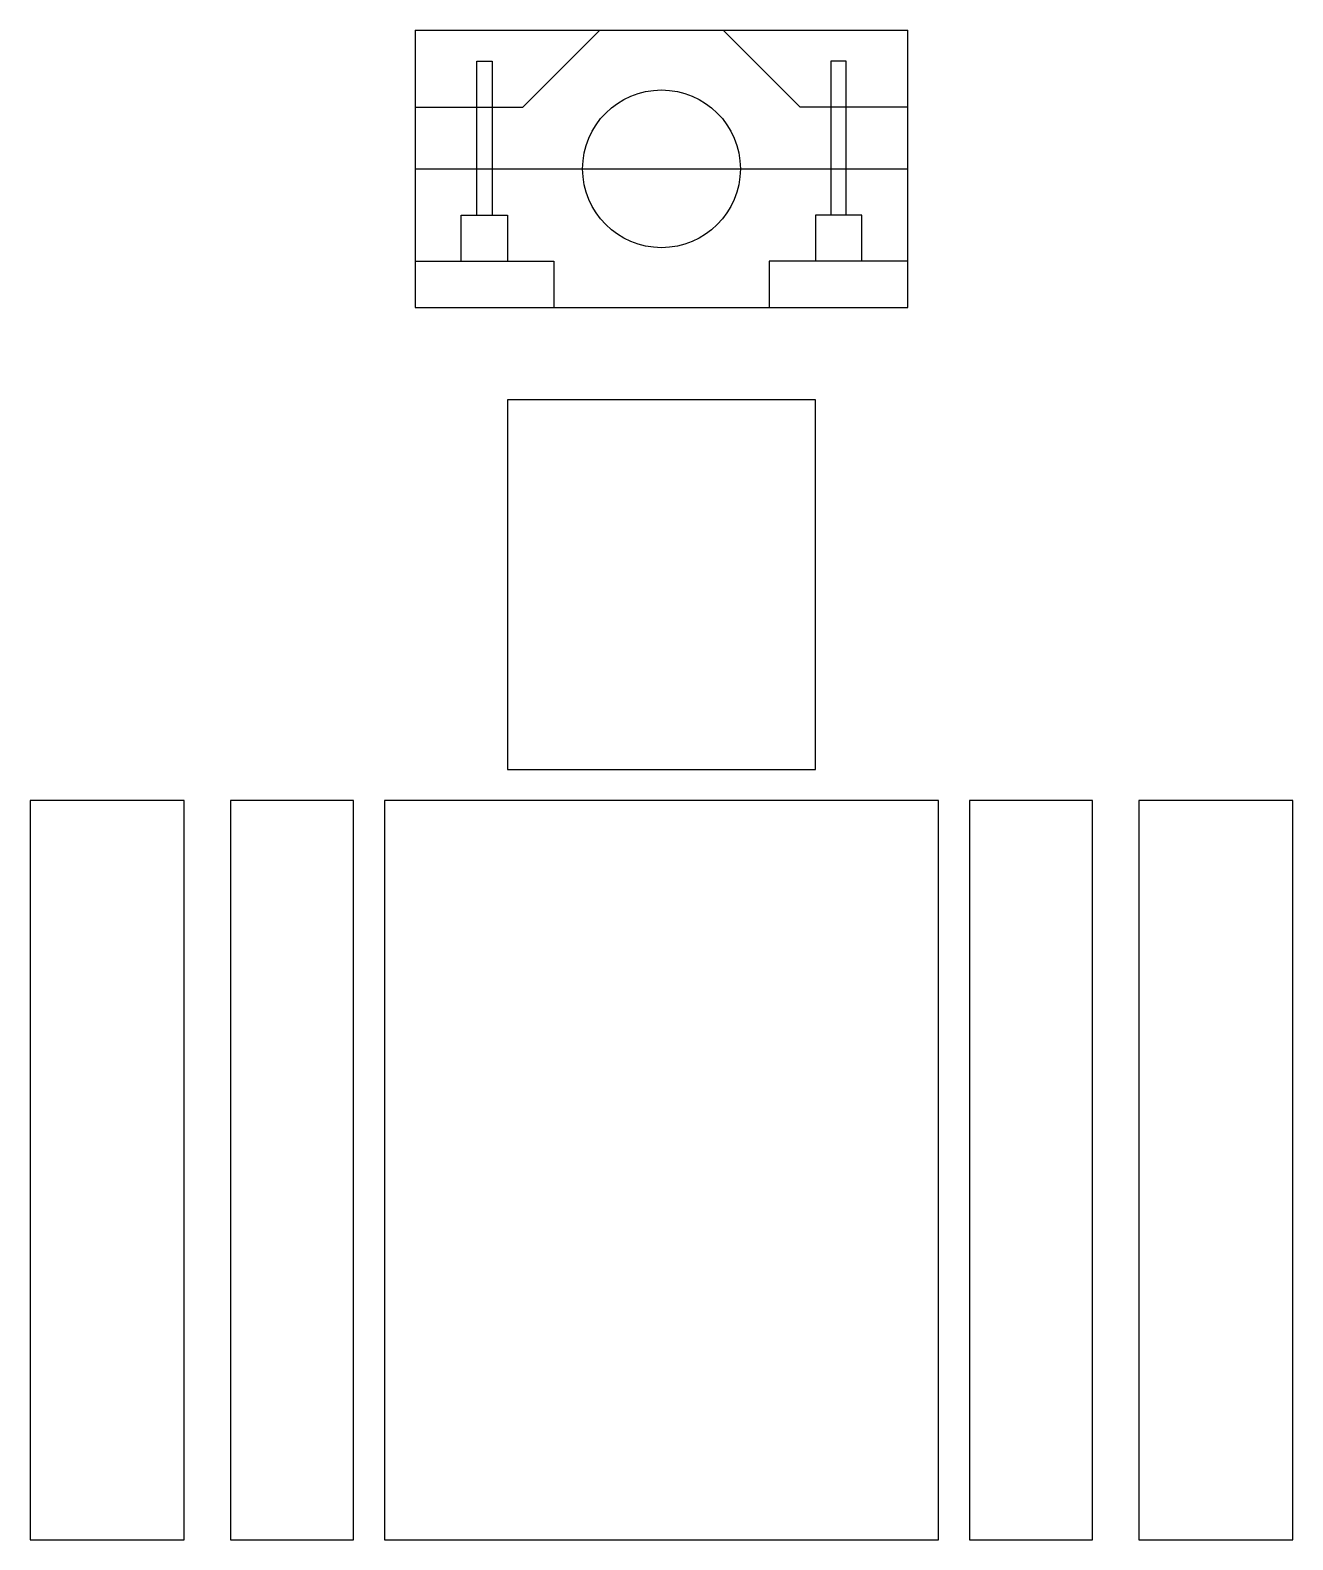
# Model space of a CAD drawing. Header units: inches. Extents: x -6.2 to 14.2, y -20 to 4.5.
import ezdxf

# ---------------------------------------------------------------- set-up
doc = ezdxf.new("R2010")
doc.units = ezdxf.units.IN
doc.layers.get('0').update_dxf_attribs({"lineweight": 25, "true_color": 0x000000})

msp = doc.modelspace()

# ---------------------------------------------------------------- linework, layer by layer
for p, q in [((0, 4.5), (0, 0)), ((0, 4.5), (8, 4.5)), ((1.75, 3.25), (3, 4.5)), ((6.25, 3.25), (5, 4.5)), ((8, 0), (8, 4.5)), ((1, 1.5), (1, 4)), ((1, 4), (1.25, 4)), ((1.25, 4), (1.25, 1.5)), ((7, 4), (6.75, 4)), ((6.75, 4), (6.75, 1.5)), ((7, 1.5), (7, 4)), ((0, 3.25), (1.75, 3.25)), ((8, 3.25), (6.25, 3.25)), ((0, 2.25), (8, 2.25)), ((0.75, 0.75), (0.75, 1.5)), ((0.75, 1.5), (1.5, 1.5)), ((1.5, 1.5), (1.5, 0.75)), ((7.25, 1.5), (6.5, 1.5)), ((6.5, 1.5), (6.5, 0.75)), ((7.25, 0.75), (7.25, 1.5)), ((0, 0.75), (2.25, 0.75)), ((2.25, 0.75), (2.25, 0)), ((5.75, 0.75), (5.75, 0)), ((8, 0.75), (5.75, 0.75)), ((0, 0), (8, 0)), ((6.5, -1.5), (1.5, -1.5)), ((1.5, -1.5), (1.5, -7.5)), ((6.5, -7.5), (6.5, -1.5)), ((1.5, -7.5), (6.5, -7.5)), ((-3.75, -8), (-6.25, -8)), ((-6.25, -8), (-6.25, -20)), ((-3.75, -20), (-3.75, -8)), ((-1, -8), (-3, -8)), ((-3, -8), (-3, -20)), ((-1, -20), (-1, -8)), ((8.5, -8), (-0.5, -8)), ((-0.5, -8), (-0.5, -20)), ((8.5, -20), (8.5, -8)), ((11, -8), (9, -8)), ((9, -8), (9, -20)), ((11, -20), (11, -8)), ((14.25, -8), (11.75, -8)), ((11.75, -8), (11.75, -20)), ((14.25, -20), (14.25, -8)), ((-6.25, -20), (-3.75, -20)), ((-3, -20), (-1, -20)), ((-0.5, -20), (8.5, -20)), ((9, -20), (11, -20)), ((11.75, -20), (14.25, -20))]:
    msp.add_line(p, q)
msp.add_circle((4, 2.25), 1.28)

doc.saveas('drawing.dxf')
